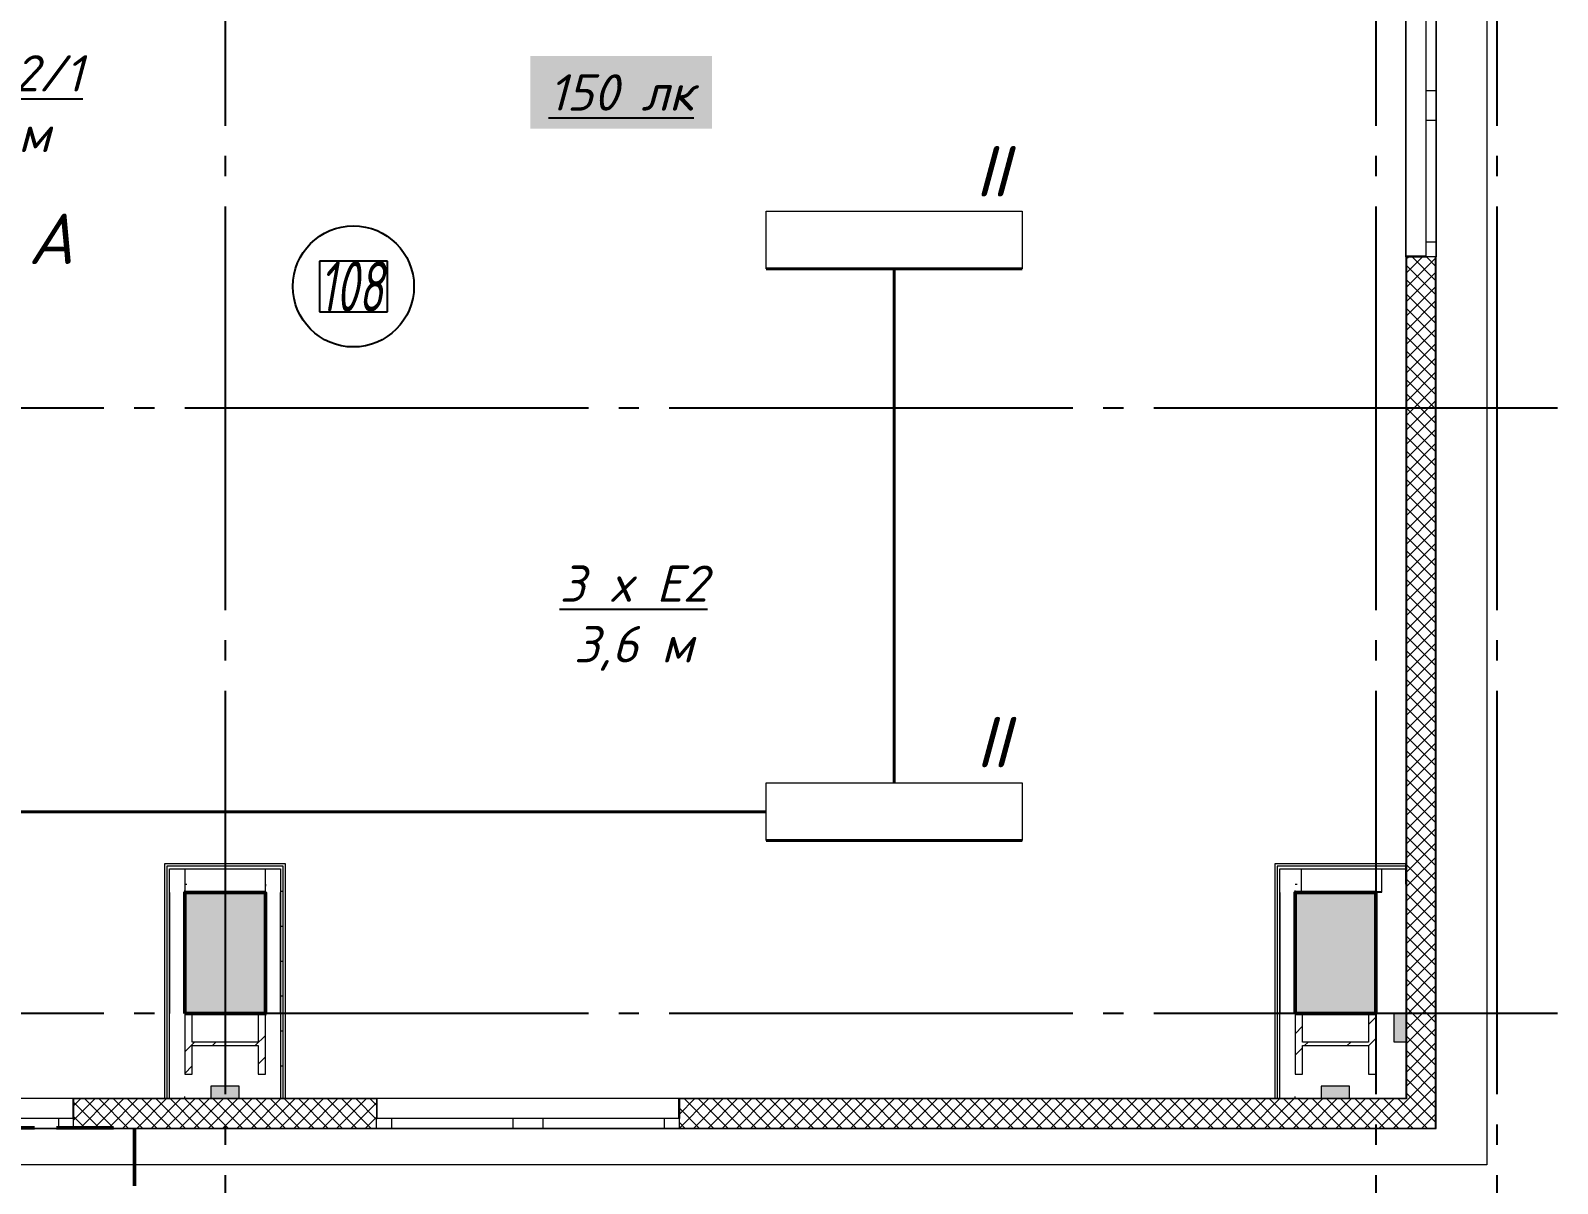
# Model space of a CAD drawing. Header units: millimetres. Extents: x 0 to 1293, y 0 to 420.
# Drawn here: x 448.6 to 524.2, y 91.2 to 148.3 of the extents above; entities that cross this region are included whole.
import ezdxf

# ---------------------------------------------------------------- set-up
doc = ezdxf.new("R2010")
doc.units = ezdxf.units.MM
for name, pattern in [('JIS_02_2.0', [3, 2, -1]), ('ГОСТ 2.303 5', [24, 20, -1.5, 1, -1.5]), ('СПКБ-0000-000-АР#001$0$Achse', [2300, 0, -800, 1500, 0]), ('СПКБ-0000-000-АР#001$0$Невидимая', [391.222223, 282.222223, -109])]:
    doc.linetypes.add(name, pattern=pattern)
for name, color, linetype in [('@000', 7, 'Continuous'), ('Viewport2ForCustomObjects_0', 7, 'Continuous'), ('Номер помещения', 7, 'Continuous'), ('СПКБ-0000-000-АР#001$0$Колонны новые', 7, 'Continuous'), ('СПКБ-0000-000-АР#001$0$Колонны существующие', 7, 'Continuous'), ('СПКБ-0000-000-АР#001$0$Оболочка - Крыша', 7, 'Continuous'), ('СПКБ-0000-000-АР#001$0$Окна ArchiCAD', 7, 'Continuous'), ('СПКБ-0000-000-АР#001$0$Перекрытие новые', 7, 'Continuous'), ('СПКБ-0000-000-АР#001$0$Стены', 7, 'Continuous'), ('СПКБ-0000-000-АР#001$0$Фахверк', 7, 'Continuous'), ('Строительные оси', 7, 'Continuous'), ('ЭО_АВАРИЙНОЕ ОСВЕЩЕНИЕ', 7, 'Continuous'), ('ЭО_РАБОЧЕЕ ОСВЕЩЕНИЕ', 7, 'Continuous')]:
    doc.layers.add(name, color=color, linetype=linetype)
for name, color, linetype, lineweight, true_color in [('СПКБ-0000-000-АР#001$0$Колонны новые_Ном._пера__108', 7, 'Continuous', 13, 0xfd8379), ('СПКБ-0000-000-АР#001$0$Колонны существующие_Ном._пера__102', 7, 'Continuous', 13, 0xcccccc), ('СПКБ-0000-000-АР#001$0$Оболочка - Крыша_Ном._пера__4', 7, 'Continuous', 50, 0x029e21), ('СПКБ-0000-000-АР#001$0$Окна ArchiCAD_Ном._пера__68', 7, 'Continuous', 20, 0xfd4435), ('СПКБ-0000-000-АР#001$0$Стены_Ном._пера__68', 7, 'Continuous', 20, 0xfd4435), ('СПКБ-0000-000-АР#001$0$Фахверк_Ном._пера__102', 7, 'Continuous', 13, 0xcccccc)]:
    doc.layers.add(name, color=color, linetype=linetype, lineweight=lineweight, true_color=true_color)
for name, color, linetype, lineweight in [('СПКБ-0000-000-АР#001$0$Колонны новые_Ном._пера__20', 1, 'Continuous', 20), ('СПКБ-0000-000-АР#001$0$Колонны существующие_Ном._пера__141', 7, 'Continuous', 50), ('СПКБ-0000-000-АР#001$0$Линии_Ном._пера__20', 1, 'Continuous', 20), ('СПКБ-0000-000-АР#001$0$Окна ArchiCAD_Ном._пера__6', 5, 'Continuous', 9), ('СПКБ-0000-000-АР#001$0$Перекрытие новые_Ном._пера__2', 8, 'Continuous', 15), ('СПКБ-0000-000-АР#001$0$Стены_Ном._пера__1', 7, 'Continuous', 13), ('СПКБ-0000-000-АР#001$0$Стены_Ном._пера__20', 1, 'Continuous', 20), ('СПКБ-0000-000-АР#001$0$Фахверк_Ном._пера__1', 7, 'Continuous', 13)]:
    doc.layers.add(name, color=color, linetype=linetype, lineweight=lineweight)
doc.styles.add('1.8', font='isocpeui.ttf', dxfattribs={"height": 1.8})
doc.styles.add('2.5', font='isocpeui.ttf')
doc.styles.add('CustomTextStyle37', font='isocpeui.ttf', dxfattribs={"width": 0.651774, "height": 2.5})
pattern_1 = [(45, (0, 0), (-35.35534, 35.35534), []), (135, (0, 0), (35.35534, 35.35534), [])]
pattern_2 = [(0, (0, 0), (0, 173.205), [0, -100]), (0, (50, 86.6), (0, 173.205), [0, -100])]
pattern_3 = [(45, (0, 0), (-159.099, 159.099), []), (45, (-53.03, 53.03), (-159.099, 159.099), [])]

# ---------------------------------------------------------------- blocks, each defined once
blk = doc.blocks.new('СПКБ-0000-000-АР#001$0$Перекрытие_14', base_point=(-24406.7, 25286.1))
at = {"layer": 'СПКБ-0000-000-АР#001$0$Перекрытие новые_Ном._пера__2', "color": 8, "linetype": 'Continuous', "lineweight": 15, "flags": 128}
blk.add_lwpolyline([(-24406.7, 25286.1), (17886.7, 25286.1), (17886.7, 19190.9), (18207.5, 19191.7), (18218.1, 15055.7), (18468.1, 15055.7), (18468.1, 13655.7), (18218.1, 13655.7), (18247.5, 3579.8), (17892.7, 3578.9), (17892.7, -2534.3), (-24406.7, -2530.3)], close=True, dxfattribs=at)
blk = doc.blocks.new('СПКБ-0000-000-АР#001$0$Двустворчатое Окно 19')
at = {"layer": 'СПКБ-0000-000-АР#001$0$Окна ArchiCAD_Ном._пера__6', "color": 5, "linetype": 'Continuous', "lineweight": 9}
for p, q in [((-747, 100), (747, 100)), ((-750, 0), (-675, 0)), ((-675, 0), (-675, -50)), ((-675, 0), (-75, 0)), ((-75, -50), (-75, 0)), ((-75, 0), (0, 0)), ((0, 0), (75, 0)), ((75, 0), (75, -50)), ((75, 0), (675, 0)), ((675, -50), (675, 0)), ((675, 0), (750, 0)), ((-750, -50), (750, -50)), ((-675, -50), (-750, -50)), ((-75, -50), (-675, -50)), ((0, -50), (-75, -50)), ((75, -50), (0, -50)), ((675, -50), (75, -50)), ((750, -50), (675, -50))]:
    blk.add_line(p, q, dxfattribs=at)
at = {"layer": 'СПКБ-0000-000-АР#001$0$Окна ArchiCAD_Ном._пера__68', "color": 20, "linetype": 'Continuous', "lineweight": 20, "true_color": 0xfd4435}
for p, q in [((-750, -47), (-750, 0)), ((750, -47), (750, 0)), ((-750, -50), (-750, -47)), ((750, -50), (750, -47))]:
    blk.add_line(p, q, dxfattribs=at)
blk = doc.blocks.new('СПКБ-0000-000-АР#001$0$Стена_6', base_point=(17892.7, -2534.3))
at = {"layer": 'СПКБ-0000-000-АР#001$0$Стены_Ном._пера__68', "linetype": 'Continuous', "lineweight": 20, "true_color": 0xfd4435}
for points in [[(17892.7, 1635.7), (17895.7, 1635.7), (17992.7, 1635.7), (17992.7, 1638.7), (17892.7, 1638.7)], [(17892.7, -2114.3), (17895.7, -2114.3), (17895.7, 1635.7), (17892.7, 1635.7)], [(18039.7, -2114.3), (18042.7, -2114.3), (18042.7, 1635.7), (18039.7, 1635.7)], [(17895.7, -2114.3), (17892.9, -2114.3), (17892.9, -2254.3), (17895.7, -2254.3)], [(18042.7, -2254.3), (18042.7, -2114.3), (18039.7, -2114.3), (18039.7, -2254.3)], [(17892.7, -2254.3), (17892.7, -2534.3), (17895.7, -2537.3), (17895.7, -2254.3)], [(18042.7, -2684.3), (18042.7, -2254.3), (18039.7, -2254.3), (18039.7, -2681.3)]]:
    blk.add_hatch(color=20, dxfattribs=at).paths.add_polyline_path(points)
h = blk.add_hatch(dxfattribs=at)
h.set_pattern_fill('СЕТКА_5X5_ДИАГОНАЛЬНАЯ', color=20, style=0, pattern_type=2)
h.set_pattern_definition(pattern_1)
h.paths.add_polyline_path([(17992.7, 1635.7), (17895.7, 1635.7), (17895.7, -2114.3), (18039.7, -2114.3), (18039.7, 1635.7)])
h = blk.add_hatch(dxfattribs=at)
h.set_pattern_fill('СЕТКА_5X5_ДИАГОНАЛЬНАЯ', color=20, style=0, pattern_type=2)
h.set_pattern_definition(pattern_1)
h.paths.add_polyline_path([(18039.7, -2254.3), (18039.7, -2114.3), (17895.7, -2114.3), (17895.7, -2254.3)])
h = blk.add_hatch(dxfattribs=at)
h.set_pattern_fill('СЕТКА_5X5_ДИАГОНАЛЬНАЯ', color=20, style=0, pattern_type=2)
h.set_pattern_definition(pattern_1)
h.paths.add_polyline_path([(17895.7, -2254.3), (17895.7, -2537.3), (18039.7, -2681.3), (18039.7, -2254.3)])
at = {"layer": 'СПКБ-0000-000-АР#001$0$Стены_Ном._пера__68', "color": 20, "linetype": 'Continuous', "lineweight": 20, "true_color": 0xfd4435}
for p, q in [((17992.7, 1638.7), (17892.7, 1638.7)), ((17892.7, 1635.7), (17892.7, 1638.7)), ((17895.7, 1635.7), (17895.7, -2114.3)), ((17895.7, 1635.7), (17992.7, 1635.7)), ((17992.7, 1635.7), (17992.7, 1638.7)), ((18039.7, 1635.7), (17992.7, 1635.7)), ((18039.7, -2114.3), (18039.7, 1635.7)), ((18042.7, 1635.7), (18039.7, 1635.7)), ((17895.7, -2114.3), (17895.7, -2254.3)), ((18039.7, -2254.3), (18039.7, -2114.3)), ((17895.7, -2254.3), (17895.7, -2537.3)), ((18039.7, -2681.3), (18039.7, -2254.3))]:
    blk.add_line(p, q, dxfattribs=at)
at = {"layer": 'СПКБ-0000-000-АР#001$0$Стены_Ном._пера__68', "color": 20, "linetype": 'Continuous', "lineweight": 20, "true_color": 0xfd4435, "flags": 128}
for points in [[(17892.7, 1635.7), (17892.7, -2114.3)], [(18042.7, -2684.3), (18042.7, 1635.7)], [(17892.7, -2254.3), (17892.7, -2534.3)]]:
    blk.add_lwpolyline(points, dxfattribs=at)
at = {"layer": 'СПКБ-0000-000-АР#001$0$Окна ArchiCAD', "color": 5, "linetype": 'Continuous', "lineweight": 9, "zscale": 1000, "rotation": 90}
blk.add_blockref('СПКБ-0000-000-АР#001$0$Двустворчатое Окно 19', (17992.7, 2385.7), dxfattribs=at)
blk = doc.blocks.new('СПКБ-0000-000-АР#001$0$Стена_74', base_point=(11843.1, -1472))
at = {"layer": 'СПКБ-0000-000-АР#001$0$Стены_Ном._пера__20', "linetype": 'Continuous', "lineweight": 20}
h = blk.add_hatch(dxfattribs=at)
h.set_pattern_fill('ШТУКАТУРКА', color=1, style=0, pattern_type=2)
h.set_pattern_definition(pattern_2)
h.paths.add_polyline_path([(12343.1, -1372), (11743.1, -1372), (11755.1, -1384), (12331.1, -1384)])
h = blk.add_hatch(dxfattribs=at)
h.set_pattern_fill('ШТУКАТУРКА', color=1, style=0, pattern_type=2)
h.set_pattern_definition(pattern_2)
h.paths.add_polyline_path([(11768.1, -1397), (12318.1, -1397), (12331.1, -1384), (11755.1, -1384)])
at = {"layer": 'СПКБ-0000-000-АР#001$0$Стены_Ном._пера__1', "color": 7, "linetype": 'СПКБ-0000-000-АР#001$0$Achse', "lineweight": 13, "flags": 128}
blk.add_lwpolyline([(11843.1, -1472), (12243.1, -1472)], dxfattribs=at)
at = {"layer": 'СПКБ-0000-000-АР#001$0$Стены_Ном._пера__20', "color": 1, "linetype": 'Continuous', "lineweight": 20, "flags": 128}
blk.add_lwpolyline([(12343.1, -1372), (11743.1, -1372)], dxfattribs=at)
at = {"layer": 'СПКБ-0000-000-АР#001$0$Стены_Ном._пера__68', "color": 20, "linetype": 'Continuous', "lineweight": 20, "true_color": 0xfd4435}
for p, q in [((12331.1, -1384), (11755.1, -1384)), ((11768.1, -1397), (12318.1, -1397))]:
    blk.add_line(p, q, dxfattribs=at)
blk = doc.blocks.new('СПКБ-0000-000-АР#001$0$Стена_75', base_point=(12243.1, -1472))
at = {"layer": 'СПКБ-0000-000-АР#001$0$Стены_Ном._пера__20', "linetype": 'Continuous', "lineweight": 20}
h = blk.add_hatch(dxfattribs=at)
h.set_pattern_fill('ШТУКАТУРКА', color=1, style=0, pattern_type=2)
h.set_pattern_definition(pattern_2)
h.paths.add_polyline_path([(12318.1, -1397), (12318.1, -1514.3), (12331.1, -1514.3), (12331.1, -1384)])
h = blk.add_hatch(dxfattribs=at)
h.set_pattern_fill('ШТУКАТУРКА', color=1, style=0, pattern_type=2)
h.set_pattern_definition(pattern_2)
h.paths.add_polyline_path([(12343.1, -1514.3), (12343.1, -1372), (12331.1, -1384), (12331.1, -1514.3)])
h = blk.add_hatch(dxfattribs=at)
h.set_pattern_fill('ШТУКАТУРКА', color=1, style=0, pattern_type=2)
h.set_pattern_definition(pattern_2)
h.paths.add_polyline_path([(12331.1, -2114.3), (12331.1, -1514.3), (12318.1, -1514.3), (12318.1, -2114.3)])
h = blk.add_hatch(dxfattribs=at)
h.set_pattern_fill('ШТУКАТУРКА', color=1, style=0, pattern_type=2)
h.set_pattern_definition(pattern_2)
h.paths.add_polyline_path([(12343.1, -2114.3), (12343.1, -1514.3), (12331.1, -1514.3), (12331.1, -2114.3)])
h = blk.add_hatch(dxfattribs=at)
h.set_pattern_fill('ШТУКАТУРКА', color=1, style=0, pattern_type=2)
h.set_pattern_definition(pattern_2)
h.paths.add_polyline_path([(12318.1, -2114.3), (12318.1, -2534.7), (12331.1, -2534.7), (12331.1, -2114.3)])
h = blk.add_hatch(dxfattribs=at)
h.set_pattern_fill('ШТУКАТУРКА', color=1, style=0, pattern_type=2)
h.set_pattern_definition(pattern_2)
h.paths.add_polyline_path([(12343.1, -2534.7), (12343.1, -2114.3), (12331.1, -2114.3), (12331.1, -2534.7)])
at = {"layer": 'СПКБ-0000-000-АР#001$0$Стены_Ном._пера__1', "color": 7, "linetype": 'СПКБ-0000-000-АР#001$0$Achse', "lineweight": 13, "flags": 128}
for points in [[(12243.1, -1472), (12243.1, -1514.3)], [(12243.1, -2114.3), (12243.1, -2534.7)]]:
    blk.add_lwpolyline(points, dxfattribs=at)
at = {"layer": 'СПКБ-0000-000-АР#001$0$Стены_Ном._пера__1', "color": 7, "linetype": 'Continuous', "lineweight": 13, "flags": 128}
blk.add_lwpolyline([(12243.1, -2534.7), (12318.1, -2534.7)], dxfattribs=at)
at = {"layer": 'СПКБ-0000-000-АР#001$0$Стены_Ном._пера__20', "color": 1, "linetype": 'Continuous', "lineweight": 20, "flags": 128}
for points in [[(12343.1, -2534.7), (12343.1, -1372)], [(12318.1, -2534.7), (12331.1, -2534.7)], [(12331.1, -2534.7), (12343.1, -2534.7)]]:
    blk.add_lwpolyline(points, dxfattribs=at)
at = {"layer": 'СПКБ-0000-000-АР#001$0$Стены_Ном._пера__68', "color": 20, "linetype": 'Continuous', "lineweight": 20, "true_color": 0xfd4435}
for p, q in [((12318.1, -1397), (12318.1, -1514.3)), ((12331.1, -1514.3), (12331.1, -1384)), ((12318.1, -2114.3), (12318.1, -1514.3)), ((12318.1, -1514.3), (12318.1, -2114.3)), ((12331.1, -2114.3), (12331.1, -1514.3)), ((12318.1, -2114.3), (12318.1, -2534.7)), ((12331.1, -2534.7), (12331.1, -2114.3))]:
    blk.add_line(p, q, dxfattribs=at)
blk = doc.blocks.new('СПКБ-0000-000-АР#001$0$Стена_76', base_point=(11843.1, -1472))
at = {"layer": 'СПКБ-0000-000-АР#001$0$Стены_Ном._пера__20', "linetype": 'Continuous', "lineweight": 20}
h = blk.add_hatch(dxfattribs=at)
h.set_pattern_fill('ШТУКАТУРКА', color=1, style=0, pattern_type=2)
h.set_pattern_definition(pattern_2)
h.paths.add_polyline_path([(11743.1, -1372), (11743.1, -1514.3), (11755.1, -1514.3), (11755.1, -1384)])
h = blk.add_hatch(dxfattribs=at)
h.set_pattern_fill('ШТУКАТУРКА', color=1, style=0, pattern_type=2)
h.set_pattern_definition(pattern_2)
h.paths.add_polyline_path([(11768.1, -1514.3), (11768.1, -1397), (11755.1, -1384), (11755.1, -1514.3)])
h = blk.add_hatch(dxfattribs=at)
h.set_pattern_fill('ШТУКАТУРКА', color=1, style=0, pattern_type=2)
h.set_pattern_definition(pattern_2)
h.paths.add_polyline_path([(11743.1, -1514.3), (11743.1, -2114.3), (11755.1, -2114.3), (11755.1, -1514.3)])
h = blk.add_hatch(dxfattribs=at)
h.set_pattern_fill('ШТУКАТУРКА', color=1, style=0, pattern_type=2)
h.set_pattern_definition(pattern_2)
h.paths.add_polyline_path([(11755.1, -1514.3), (11755.1, -2114.3), (11768.1, -2114.3), (11768.1, -1514.3)])
h = blk.add_hatch(dxfattribs=at)
h.set_pattern_fill('ШТУКАТУРКА', color=1, style=0, pattern_type=2)
h.set_pattern_definition(pattern_2)
h.paths.add_polyline_path([(11743.1, -2114.3), (11743.1, -2534.7), (11755.1, -2534.7), (11755.1, -2114.3)])
h = blk.add_hatch(dxfattribs=at)
h.set_pattern_fill('ШТУКАТУРКА', color=1, style=0, pattern_type=2)
h.set_pattern_definition(pattern_2)
h.paths.add_polyline_path([(11768.1, -2534.7), (11768.1, -2114.3), (11755.1, -2114.3), (11755.1, -2534.7)])
at = {"layer": 'СПКБ-0000-000-АР#001$0$Стены_Ном._пера__1', "color": 7, "linetype": 'СПКБ-0000-000-АР#001$0$Achse', "lineweight": 13, "flags": 128}
for points in [[(11843.1, -1514.3), (11843.1, -1472)], [(11843.1, -2534.7), (11843.1, -2114.3)]]:
    blk.add_lwpolyline(points, dxfattribs=at)
at = {"layer": 'СПКБ-0000-000-АР#001$0$Стены_Ном._пера__1', "color": 7, "linetype": 'Continuous', "lineweight": 13, "flags": 128}
blk.add_lwpolyline([(11843.1, -2534.7), (11768.1, -2534.7)], dxfattribs=at)
at = {"layer": 'СПКБ-0000-000-АР#001$0$Стены_Ном._пера__20', "color": 1, "linetype": 'Continuous', "lineweight": 20, "flags": 128}
for points in [[(11743.1, -1372), (11743.1, -2534.7)], [(11755.1, -2534.7), (11743.1, -2534.7)], [(11768.1, -2534.7), (11755.1, -2534.7)]]:
    blk.add_lwpolyline(points, dxfattribs=at)
at = {"layer": 'СПКБ-0000-000-АР#001$0$Стены_Ном._пера__68', "color": 20, "linetype": 'Continuous', "lineweight": 20, "true_color": 0xfd4435}
for p, q in [((11755.1, -1384), (11755.1, -1514.3)), ((11768.1, -1514.3), (11768.1, -1397)), ((11755.1, -1514.3), (11755.1, -2114.3)), ((11768.1, -1514.3), (11768.1, -2114.3)), ((11768.1, -2114.3), (11768.1, -1514.3)), ((11755.1, -2114.3), (11755.1, -2534.7)), ((11768.1, -2534.7), (11768.1, -2114.3))]:
    blk.add_line(p, q, dxfattribs=at)
blk = doc.blocks.new('СПКБ-0000-000-АР#001$0$Стена_77', base_point=(17343.1, -1472))
at = {"layer": 'СПКБ-0000-000-АР#001$0$Стены_Ном._пера__20', "linetype": 'Continuous', "lineweight": 20}
h = blk.add_hatch(dxfattribs=at)
h.set_pattern_fill('ШТУКАТУРКА', color=1, style=0, pattern_type=2)
h.set_pattern_definition(pattern_2)
h.paths.add_polyline_path([(17892.7, -1372), (17243.1, -1372), (17255.1, -1384), (17892.7, -1384)])
h = blk.add_hatch(dxfattribs=at)
h.set_pattern_fill('ШТУКАТУРКА', color=1, style=0, pattern_type=2)
h.set_pattern_definition(pattern_2)
h.paths.add_polyline_path([(17268.1, -1397), (17892.7, -1397), (17892.7, -1384), (17255.1, -1384)])
at = {"layer": 'СПКБ-0000-000-АР#001$0$Стены_Ном._пера__1', "color": 7, "linetype": 'Continuous', "lineweight": 13, "flags": 128}
blk.add_lwpolyline([(17892.7, -1472), (17892.7, -1397)], dxfattribs=at)
at = {"layer": 'СПКБ-0000-000-АР#001$0$Стены_Ном._пера__1', "color": 7, "linetype": 'СПКБ-0000-000-АР#001$0$Achse', "lineweight": 13, "flags": 128}
blk.add_lwpolyline([(17343.1, -1472), (17892.7, -1472)], dxfattribs=at)
at = {"layer": 'СПКБ-0000-000-АР#001$0$Стены_Ном._пера__20', "color": 1, "linetype": 'Continuous', "lineweight": 20, "flags": 128}
for points in [[(17892.7, -1372), (17243.1, -1372)], [(17892.7, -1384), (17892.7, -1372)], [(17892.7, -1397), (17892.7, -1384)]]:
    blk.add_lwpolyline(points, dxfattribs=at)
at = {"layer": 'СПКБ-0000-000-АР#001$0$Стены_Ном._пера__68', "color": 20, "linetype": 'Continuous', "lineweight": 20, "true_color": 0xfd4435}
for p, q in [((17892.7, -1384), (17255.1, -1384)), ((17268.1, -1397), (17892.7, -1397))]:
    blk.add_line(p, q, dxfattribs=at)
blk = doc.blocks.new('СПКБ-0000-000-АР#001$0$Стена_78', base_point=(17343.1, -1472))
at = {"layer": 'СПКБ-0000-000-АР#001$0$Стены_Ном._пера__20', "linetype": 'Continuous', "lineweight": 20}
h = blk.add_hatch(dxfattribs=at)
h.set_pattern_fill('ШТУКАТУРКА', color=1, style=0, pattern_type=2)
h.set_pattern_definition(pattern_2)
h.paths.add_polyline_path([(17243.1, -1372), (17243.1, -1514.3), (17255.1, -1514.3), (17255.1, -1384)])
h = blk.add_hatch(dxfattribs=at)
h.set_pattern_fill('ШТУКАТУРКА', color=1, style=0, pattern_type=2)
h.set_pattern_definition(pattern_2)
h.paths.add_polyline_path([(17268.1, -1514.3), (17268.1, -1397), (17255.1, -1384), (17255.1, -1514.3)])
h = blk.add_hatch(dxfattribs=at)
h.set_pattern_fill('ШТУКАТУРКА', color=1, style=0, pattern_type=2)
h.set_pattern_definition(pattern_2)
h.paths.add_polyline_path([(17243.1, -1514.3), (17243.1, -2114.3), (17255.1, -2114.3), (17255.1, -1514.3)])
h = blk.add_hatch(dxfattribs=at)
h.set_pattern_fill('ШТУКАТУРКА', color=1, style=0, pattern_type=2)
h.set_pattern_definition(pattern_2)
h.paths.add_polyline_path([(17255.1, -1514.3), (17255.1, -2114.3), (17268.1, -2114.3), (17268.1, -1514.3)])
h = blk.add_hatch(dxfattribs=at)
h.set_pattern_fill('ШТУКАТУРКА', color=1, style=0, pattern_type=2)
h.set_pattern_definition(pattern_2)
h.paths.add_polyline_path([(17243.1, -2114.3), (17243.1, -2534.7), (17255.1, -2534.7), (17255.1, -2114.3)])
h = blk.add_hatch(dxfattribs=at)
h.set_pattern_fill('ШТУКАТУРКА', color=1, style=0, pattern_type=2)
h.set_pattern_definition(pattern_2)
h.paths.add_polyline_path([(17268.1, -2534.7), (17268.1, -2114.3), (17255.1, -2114.3), (17255.1, -2534.7)])
at = {"layer": 'СПКБ-0000-000-АР#001$0$Стены_Ном._пера__1', "color": 7, "linetype": 'СПКБ-0000-000-АР#001$0$Achse', "lineweight": 13, "flags": 128}
for points in [[(17343.1, -1514.3), (17343.1, -1472)], [(17343.1, -2534.7), (17343.1, -2114.3)]]:
    blk.add_lwpolyline(points, dxfattribs=at)
at = {"layer": 'СПКБ-0000-000-АР#001$0$Стены_Ном._пера__1', "color": 7, "linetype": 'Continuous', "lineweight": 13, "flags": 128}
blk.add_lwpolyline([(17343.1, -2534.7), (17268.1, -2534.7)], dxfattribs=at)
at = {"layer": 'СПКБ-0000-000-АР#001$0$Стены_Ном._пера__20', "color": 1, "linetype": 'Continuous', "lineweight": 20, "flags": 128}
for points in [[(17243.1, -1372), (17243.1, -2534.7)], [(17255.1, -2534.7), (17243.1, -2534.7)], [(17268.1, -2534.7), (17255.1, -2534.7)]]:
    blk.add_lwpolyline(points, dxfattribs=at)
at = {"layer": 'СПКБ-0000-000-АР#001$0$Стены_Ном._пера__68', "color": 20, "linetype": 'Continuous', "lineweight": 20, "true_color": 0xfd4435}
for p, q in [((17255.1, -1384), (17255.1, -1514.3)), ((17268.1, -1514.3), (17268.1, -1397)), ((17255.1, -1514.3), (17255.1, -2114.3)), ((17268.1, -1514.3), (17268.1, -2114.3)), ((17268.1, -2114.3), (17268.1, -1514.3)), ((17255.1, -2114.3), (17255.1, -2534.7)), ((17268.1, -2534.7), (17268.1, -2114.3))]:
    blk.add_line(p, q, dxfattribs=at)
blk = doc.blocks.new('СПКБ-0000-000-АР#001$0$Колонна_8', base_point=(12043.1, -1814.3))
at = {"layer": 'СПКБ-0000-000-АР#001$0$Колонны существующие_Ном._пера__102', "linetype": 'Continuous', "lineweight": 13, "true_color": 0xcccccc}
blk.add_hatch(color=254, dxfattribs=at).paths.add_polyline_path([(11843.1, -2114.3), (12243.1, -2114.3), (12243.1, -1514.3), (11843.1, -1514.3)])
at = {"layer": 'СПКБ-0000-000-АР#001$0$Колонны существующие_Ном._пера__141', "color": 7, "linetype": 'Continuous', "lineweight": 50, "flags": 128}
blk.add_lwpolyline([(11843.1, -2114.3), (12243.1, -2114.3), (12243.1, -1514.3), (11843.1, -1514.3)], close=True, dxfattribs=at)
blk = doc.blocks.new('СПКБ-0000-000-АР#001$0$Колонна_9', base_point=(17543.1, -1814.3))
at = {"layer": 'СПКБ-0000-000-АР#001$0$Колонны существующие_Ном._пера__102', "linetype": 'Continuous', "lineweight": 13, "true_color": 0xcccccc}
blk.add_hatch(color=254, dxfattribs=at).paths.add_polyline_path([(17343.1, -2114.3), (17743.1, -2114.3), (17743.1, -1514.3), (17343.1, -1514.3)])
at = {"layer": 'СПКБ-0000-000-АР#001$0$Колонны существующие_Ном._пера__141', "color": 7, "linetype": 'Continuous', "lineweight": 50, "flags": 128}
blk.add_lwpolyline([(17343.1, -2114.3), (17743.1, -2114.3), (17743.1, -1514.3), (17343.1, -1514.3)], close=True, dxfattribs=at)
blk = doc.blocks.new('СПКБ-0000-000-АР#001$0$Колонна_51', base_point=(12043.1, -2264.3))
at = {"layer": 'СПКБ-0000-000-АР#001$0$Колонны новые_Ном._пера__108', "linetype": 'Continuous', "lineweight": 13, "true_color": 0xfd8379}
h = blk.add_hatch(dxfattribs=at)
h.set_pattern_fill('СТАЛЬ', color=11, style=0, pattern_type=2)
h.set_pattern_definition(pattern_3)
h.paths.add_polyline_path([(12243.1, -2414.3), (12243.1, -2114.3), (12206.5, -2114.3), (12206.5, -2255.5), (11879.8, -2255.5), (11879.8, -2114.3), (11843.1, -2114.3), (11843.1, -2414.3), (11879.8, -2414.3), (11879.8, -2273), (12206.5, -2273), (12206.5, -2414.3)])
at = {"layer": 'СПКБ-0000-000-АР#001$0$Колонны новые_Ном._пера__20', "color": 1, "linetype": 'Continuous', "lineweight": 20}
for p, q in [((11879.8, -2114.3), (11843.1, -2114.3)), ((11843.1, -2114.3), (11843.1, -2414.3)), ((11879.8, -2255.5), (11879.8, -2114.3)), ((12243.1, -2114.3), (12206.5, -2114.3)), ((12206.5, -2114.3), (12206.5, -2255.5)), ((12243.1, -2414.3), (12243.1, -2114.3)), ((12206.5, -2255.5), (11879.8, -2255.5)), ((11879.8, -2414.3), (11879.8, -2273)), ((11879.8, -2273), (12206.5, -2273)), ((12206.5, -2273), (12206.5, -2414.3)), ((11843.1, -2414.3), (11879.8, -2414.3)), ((12206.5, -2414.3), (12243.1, -2414.3))]:
    blk.add_line(p, q, dxfattribs=at)
blk = doc.blocks.new('СПКБ-0000-000-АР#001$0$Колонна_52', base_point=(11843.1, -1456.8))
at = {"layer": 'СПКБ-0000-000-АР#001$0$Колонны новые_Ном._пера__108', "linetype": 'Continuous', "lineweight": 13, "true_color": 0xfd8379}
h = blk.add_hatch(dxfattribs=at)
h.set_pattern_fill('СТАЛЬ', color=11, style=0, pattern_type=2)
h.set_pattern_definition(pattern_3)
h.paths.add_polyline_path([(12243.1, -1397.9), (12241.1, -1397.9), (12241.1, -1510.9), (11845.1, -1510.9), (11845.1, -1397.9), (11843.1, -1397.9), (11843.1, -1510.9), (11843.1, -1512.9), (11845.1, -1512.9), (12241.1, -1512.9), (12243.1, -1512.9), (12243.1, -1510.9)])
at = {"layer": 'СПКБ-0000-000-АР#001$0$Колонны новые_Ном._пера__20', "color": 1, "linetype": 'Continuous', "lineweight": 20}
for p, q in [((11845.1, -1397.9), (11843.1, -1397.9)), ((11843.1, -1397.9), (11843.1, -1510.9)), ((11845.1, -1510.9), (11845.1, -1397.9)), ((12243.1, -1397.9), (12241.1, -1397.9)), ((12241.1, -1397.9), (12241.1, -1510.9)), ((12243.1, -1510.9), (12243.1, -1397.9)), ((11843.1, -1510.9), (11843.1, -1512.9)), ((12241.1, -1510.9), (11845.1, -1510.9)), ((12243.1, -1512.9), (12243.1, -1510.9)), ((11843.1, -1512.9), (11845.1, -1512.9)), ((11845.1, -1512.9), (12241.1, -1512.9)), ((12241.1, -1512.9), (12243.1, -1512.9))]:
    blk.add_line(p, q, dxfattribs=at)
blk = doc.blocks.new('СПКБ-0000-000-АР#001$0$Колонна_53', base_point=(17543.1, -2264.3))
at = {"layer": 'СПКБ-0000-000-АР#001$0$Колонны новые_Ном._пера__108', "linetype": 'Continuous', "lineweight": 13, "true_color": 0xfd8379}
h = blk.add_hatch(dxfattribs=at)
h.set_pattern_fill('СТАЛЬ', color=11, style=0, pattern_type=2)
h.set_pattern_definition(pattern_3)
h.paths.add_polyline_path([(17743.1, -2414.3), (17743.1, -2114.3), (17706.5, -2114.3), (17706.5, -2255.5), (17379.8, -2255.5), (17379.8, -2114.3), (17343.1, -2114.3), (17343.1, -2414.3), (17379.8, -2414.3), (17379.8, -2273), (17706.5, -2273), (17706.5, -2414.3)])
at = {"layer": 'СПКБ-0000-000-АР#001$0$Колонны новые_Ном._пера__20', "color": 1, "linetype": 'Continuous', "lineweight": 20}
for p, q in [((17379.8, -2114.3), (17343.1, -2114.3)), ((17343.1, -2114.3), (17343.1, -2414.3)), ((17379.8, -2255.5), (17379.8, -2114.3)), ((17743.1, -2114.3), (17706.5, -2114.3)), ((17706.5, -2114.3), (17706.5, -2255.5)), ((17743.1, -2414.3), (17743.1, -2114.3)), ((17706.5, -2255.5), (17379.8, -2255.5)), ((17379.8, -2414.3), (17379.8, -2273)), ((17379.8, -2273), (17706.5, -2273)), ((17706.5, -2273), (17706.5, -2414.3)), ((17343.1, -2414.3), (17379.8, -2414.3)), ((17706.5, -2414.3), (17743.1, -2414.3))]:
    blk.add_line(p, q, dxfattribs=at)
blk = doc.blocks.new('СПКБ-0000-000-АР#001$0$Колонна_54', base_point=(17373.1, -1456.8))
at = {"layer": 'СПКБ-0000-000-АР#001$0$Колонны новые_Ном._пера__108', "linetype": 'Continuous', "lineweight": 13, "true_color": 0xfd8379}
h = blk.add_hatch(dxfattribs=at)
h.set_pattern_fill('СТАЛЬ', color=11, style=0, pattern_type=2)
h.set_pattern_definition(pattern_3)
h.paths.add_polyline_path([(17773.1, -1397.9), (17771.1, -1397.9), (17771.1, -1510.9), (17375.1, -1510.9), (17375.1, -1397.9), (17373.1, -1397.9), (17373.1, -1510.9), (17373.1, -1512.9), (17375.1, -1512.9), (17771.1, -1512.9), (17773.1, -1512.9), (17773.1, -1510.9)])
at = {"layer": 'СПКБ-0000-000-АР#001$0$Колонны новые_Ном._пера__20', "color": 1, "linetype": 'Continuous', "lineweight": 20}
for p, q in [((17375.1, -1397.9), (17373.1, -1397.9)), ((17373.1, -1397.9), (17373.1, -1510.9)), ((17375.1, -1510.9), (17375.1, -1397.9)), ((17773.1, -1397.9), (17771.1, -1397.9)), ((17771.1, -1397.9), (17771.1, -1510.9)), ((17773.1, -1510.9), (17773.1, -1397.9)), ((17373.1, -1510.9), (17373.1, -1512.9)), ((17771.1, -1510.9), (17375.1, -1510.9)), ((17773.1, -1512.9), (17773.1, -1510.9)), ((17373.1, -1512.9), (17375.1, -1512.9)), ((17375.1, -1512.9), (17771.1, -1512.9)), ((17771.1, -1512.9), (17773.1, -1512.9))]:
    blk.add_line(p, q, dxfattribs=at)
blk = doc.blocks.new('СПКБ-0000-000-АР#001$0$Крыша_1', base_point=(3569.7, -4723.7))
at = {"layer": 'СПКБ-0000-000-АР#001$0$Оболочка - Крыша_Ном._пера__4', "color": 104, "linetype": 'СПКБ-0000-000-АР#001$0$Невидимая', "lineweight": 50, "true_color": 0x029e21, "flags": 128}
blk.add_lwpolyline([(3569.7, -4723.7), (11594, -4723.7), (11594, -2680.3), (3569.7, -2684.3)], close=True, dxfattribs=at)
blk = doc.blocks.new('СПКБ-0000-000-АР#001$0$Стена_154', base_point=(-24406.7, -2534.3))
at = {"layer": 'СПКБ-0000-000-АР#001$0$Стены_Ном._пера__68', "linetype": 'Continuous', "lineweight": 20, "true_color": 0xfd4435}
for points in [[(11293.1, -2534.3), (11290.1, -2534.3), (11290.1, -2634.3), (11293.1, -2634.3), (11293.1, -2537.3)], [(12793.5, -2534.3), (11293.1, -2534.3), (11293.1, -2537.3), (12793.5, -2537.3)], [(12796.5, -2534.3), (12793.5, -2534.3), (12793.5, -2537.3), (12793.5, -2634.3), (12796.5, -2634.3)], [(14293.5, -2534.3), (14290.5, -2534.3), (14290.5, -2634.3), (14293.5, -2634.3), (14293.5, -2537.3)], [(17892.7, -2534.3), (14293.5, -2534.3), (14293.5, -2537.3), (17895.7, -2537.3)], [(11293.1, -2681.3), (11293.1, -2684.3), (12793.5, -2684.3), (12793.5, -2681.3)], [(14293.5, -2681.3), (14293.5, -2684.3), (18042.7, -2684.3), (18039.7, -2681.3)]]:
    blk.add_hatch(color=20, dxfattribs=at).paths.add_polyline_path(points)
h = blk.add_hatch(dxfattribs=at)
h.set_pattern_fill('СЕТКА_5X5_ДИАГОНАЛЬНАЯ', color=20, style=0, pattern_type=2)
h.set_pattern_definition(pattern_1)
h.paths.add_polyline_path([(11293.1, -2634.3), (11293.1, -2681.3), (12793.5, -2681.3), (12793.5, -2634.3), (12793.5, -2537.3), (11293.1, -2537.3)])
h = blk.add_hatch(dxfattribs=at)
h.set_pattern_fill('СЕТКА_5X5_ДИАГОНАЛЬНАЯ', color=20, style=0, pattern_type=2)
h.set_pattern_definition(pattern_1)
h.paths.add_polyline_path([(14293.5, -2537.3), (14293.5, -2634.3), (14293.5, -2681.3), (18039.7, -2681.3), (17895.7, -2537.3)])
at = {"layer": 'СПКБ-0000-000-АР#001$0$Стены_Ном._пера__68', "color": 20, "linetype": 'Continuous', "lineweight": 20, "true_color": 0xfd4435}
for p, q in [((11290.1, -2634.3), (11290.1, -2534.3)), ((11293.1, -2534.3), (11290.1, -2534.3)), ((12793.5, -2537.3), (11293.1, -2537.3)), ((11293.1, -2537.3), (11293.1, -2634.3)), ((12793.5, -2534.3), (12796.5, -2534.3)), ((12793.5, -2537.3), (12793.5, -2634.3)), ((12796.5, -2634.3), (12796.5, -2534.3)), ((14290.5, -2634.3), (14290.5, -2534.3)), ((14293.5, -2534.3), (14290.5, -2534.3)), ((17895.7, -2537.3), (14293.5, -2537.3)), ((14293.5, -2537.3), (14293.5, -2634.3)), ((11293.1, -2634.3), (11290.1, -2634.3)), ((11293.1, -2681.3), (11293.1, -2634.3)), ((12793.5, -2634.3), (12796.5, -2634.3)), ((12793.5, -2681.3), (12793.5, -2634.3)), ((14293.5, -2634.3), (14290.5, -2634.3)), ((14293.5, -2681.3), (14293.5, -2634.3)), ((11293.1, -2681.3), (12793.5, -2681.3)), ((11293.1, -2684.3), (11293.1, -2681.3)), ((12793.5, -2684.3), (12793.5, -2681.3)), ((14293.5, -2681.3), (18039.7, -2681.3)), ((14293.5, -2684.3), (14293.5, -2681.3))]:
    blk.add_line(p, q, dxfattribs=at)
at = {"layer": 'СПКБ-0000-000-АР#001$0$Стены_Ном._пера__68', "color": 20, "linetype": 'Continuous', "lineweight": 20, "true_color": 0xfd4435, "flags": 128}
for points in [[(12793.5, -2534.3), (11293.1, -2534.3)], [(17892.7, -2534.3), (14293.5, -2534.3)], [(11293.1, -2684.3), (12793.5, -2684.3)], [(14293.5, -2684.3), (18042.7, -2684.3)]]:
    blk.add_lwpolyline(points, dxfattribs=at)
at = {"layer": 'СПКБ-0000-000-АР#001$0$Окна ArchiCAD', "color": 5, "linetype": 'Continuous', "lineweight": 9, "xscale": -1, "zscale": 1000}
for p in [(10543.1, -2634.3), (13543.5, -2634.3)]:
    blk.add_blockref('СПКБ-0000-000-АР#001$0$Двустворчатое Окно 19', p, dxfattribs=at)
blk = doc.blocks.new('СПКБ-0000-000-АР#001$0$Колонна_143', base_point=(12043.1, -2504.3))
at = {"layer": 'СПКБ-0000-000-АР#001$0$Фахверк_Ном._пера__102', "linetype": 'Continuous', "lineweight": 13, "true_color": 0xcccccc}
blk.add_hatch(color=254, dxfattribs=at).paths.add_polyline_path([(11973.1, -2534.3), (12113.1, -2534.3), (12113.1, -2474.3), (11973.1, -2474.3)])
at = {"layer": 'СПКБ-0000-000-АР#001$0$Фахверк_Ном._пера__1', "color": 7, "linetype": 'Continuous', "lineweight": 13, "flags": 128}
blk.add_lwpolyline([(11973.1, -2534.3), (12113.1, -2534.3), (12113.1, -2474.3), (11973.1, -2474.3)], close=True, dxfattribs=at)
blk = doc.blocks.new('СПКБ-0000-000-АР#001$0$Колонна_144', base_point=(17543.1, -2504.3))
at = {"layer": 'СПКБ-0000-000-АР#001$0$Фахверк_Ном._пера__102', "linetype": 'Continuous', "lineweight": 13, "true_color": 0xcccccc}
blk.add_hatch(color=254, dxfattribs=at).paths.add_polyline_path([(17473.1, -2534.3), (17613.1, -2534.3), (17613.1, -2474.3), (17473.1, -2474.3)])
at = {"layer": 'СПКБ-0000-000-АР#001$0$Фахверк_Ном._пера__1', "color": 7, "linetype": 'Continuous', "lineweight": 13, "flags": 128}
blk.add_lwpolyline([(17473.1, -2534.3), (17613.1, -2534.3), (17613.1, -2474.3), (17473.1, -2474.3)], close=True, dxfattribs=at)
blk = doc.blocks.new('СПКБ-0000-000-АР#001$0$Колонна_145', base_point=(17862.9, -2184.3))
at = {"layer": 'СПКБ-0000-000-АР#001$0$Фахверк_Ном._пера__102', "linetype": 'Continuous', "lineweight": 13, "true_color": 0xcccccc}
blk.add_hatch(color=254, dxfattribs=at).paths.add_polyline_path([(17892.9, -2254.3), (17892.9, -2114.3), (17832.9, -2114.3), (17832.9, -2254.3)])
at = {"layer": 'СПКБ-0000-000-АР#001$0$Фахверк_Ном._пера__1', "color": 7, "linetype": 'Continuous', "lineweight": 13, "flags": 128}
blk.add_lwpolyline([(17892.9, -2254.3), (17892.9, -2114.3), (17832.9, -2114.3), (17832.9, -2254.3)], close=True, dxfattribs=at)
blk = doc.blocks.new('*E595')
at = {"layer": 'СПКБ-0000-000-АР#001$0$Линии_Ном._пера__20', "color": 1, "linetype": 'Continuous', "lineweight": 20}
for p, q in [((459.25, 84.003), (459.25, 22)), ((459.25, 22), (378.914, 22))]:
    blk.add_line(p, q, dxfattribs=at)
at = {"layer": 'СПКБ-0000-000-АР#001$0$Колонны новые', "color": 1, "lineweight": 20, "xscale": 0.01, "yscale": 0.01, "zscale": 0.01}
for name, p in [('СПКБ-0000-000-АР#001$0$Колонна_52', (394.75, 36.075)), ('СПКБ-0000-000-АР#001$0$Колонна_54', (450.05, 36.075)), ('СПКБ-0000-000-АР#001$0$Колонна_51', (396.75, 28)), ('СПКБ-0000-000-АР#001$0$Колонна_53', (451.75, 28))]:
    blk.add_blockref(name, p, dxfattribs=at)
at = {"layer": 'СПКБ-0000-000-АР#001$0$Колонны существующие', "color": 7, "lineweight": 50, "xscale": 0.01, "yscale": 0.01, "zscale": 0.01}
for name, p in [('СПКБ-0000-000-АР#001$0$Колонна_8', (396.75, 32.5)), ('СПКБ-0000-000-АР#001$0$Колонна_9', (451.75, 32.5))]:
    blk.add_blockref(name, p, dxfattribs=at)
at = {"layer": 'СПКБ-0000-000-АР#001$0$Оболочка - Крыша', "color": 104, "linetype": 'Continuous', "lineweight": 50, "true_color": 0x029e21, "xscale": 0.01, "yscale": 0.01, "zscale": 0.01}
blk.add_blockref('СПКБ-0000-000-АР#001$0$Крыша_1', (312.016, 3.405), dxfattribs=at)
at = {"layer": 'СПКБ-0000-000-АР#001$0$Перекрытие новые', "color": 8, "linetype": 'Continuous', "lineweight": 15, "xscale": 0.01, "yscale": 0.01, "zscale": 0.01}
blk.add_blockref('СПКБ-0000-000-АР#001$0$Перекрытие_14', (32.251, 303.504), dxfattribs=at)
at = {"layer": 'СПКБ-0000-000-АР#001$0$Стены', "color": 20, "lineweight": 20, "true_color": 0xfd4435, "xscale": 0.01, "yscale": 0.01, "zscale": 0.01}
for name, p in [('СПКБ-0000-000-АР#001$0$Стена_6', (455.245, 25.299)), ('СПКБ-0000-000-АР#001$0$Стена_154', (32.251, 25.299))]:
    blk.add_blockref(name, p, dxfattribs=at)
at = {"layer": 'СПКБ-0000-000-АР#001$0$Стены', "color": 12, "lineweight": 50, "true_color": 0xdf0000, "xscale": 0.01, "yscale": 0.01, "zscale": 0.01}
for name, p in [('СПКБ-0000-000-АР#001$0$Стена_74', (394.75, 35.922)), ('СПКБ-0000-000-АР#001$0$Стена_76', (394.75, 35.922)), ('СПКБ-0000-000-АР#001$0$Стена_75', (398.75, 35.922)), ('СПКБ-0000-000-АР#001$0$Стена_77', (449.75, 35.922)), ('СПКБ-0000-000-АР#001$0$Стена_78', (449.75, 35.922))]:
    blk.add_blockref(name, p, dxfattribs=at)
at = {"layer": 'СПКБ-0000-000-АР#001$0$Фахверк', "color": 7, "lineweight": 13, "xscale": 0.01, "yscale": 0.01, "zscale": 0.01}
for name, p in [('СПКБ-0000-000-АР#001$0$Колонна_145', (454.948, 28.8)), ('СПКБ-0000-000-АР#001$0$Колонна_143', (396.75, 25.6)), ('СПКБ-0000-000-АР#001$0$Колонна_144', (451.75, 25.6))]:
    blk.add_blockref(name, p, dxfattribs=at)
blk = doc.blocks.new('*E596')
at = {"layer": 'Номер помещения', "color": 7, "linetype": 'Continuous', "true_color": 0xffffff}
for p, q in [((426.234, 75.284), (422.859, 75.284)), ((422.859, 75.284), (422.859, 72.784)), ((426.234, 72.784), (426.234, 75.284)), ((422.859, 72.784), (426.234, 72.784)), ((422.859, 72.784), (422.859, 72.784))]:
    blk.add_line(p, q, dxfattribs=at)
at = {"layer": 'Номер помещения', "color": 6, "linetype": 'Continuous'}
blk.add_circle((424.546, 74.034), 3, dxfattribs=at)
at = {"layer": 'Строительные оси', "color": 3, "linetype": 'ГОСТ 2.303 5', "lineweight": 25}
for p, q in [((418.188, 318), (418.188, 14)), ((475.188, 318), (475.188, 14)), ((481.188, 318), (481.188, 14)), ((484.187, 68), (14.188, 68)), ((484.187, 38), (14.188, 38))]:
    blk.add_line(p, q, dxfattribs=at)
at = {"layer": 'ЭО_РАБОЧЕЕ ОСВЕЩЕНИЕ', "color": 7, "lineweight": 0}
for p, q in [((444.99, 77.76), (457.68, 77.76)), ((444.99, 74.91), (444.99, 77.76)), ((457.68, 77.76), (457.68, 74.91)), ((444.99, 49.429), (457.68, 49.429)), ((444.99, 46.579), (444.99, 49.429)), ((457.68, 49.429), (457.68, 46.579))]:
    blk.add_line(p, q, dxfattribs=at)
at = {"layer": 'ЭО_РАБОЧЕЕ ОСВЕЩЕНИЕ', "color": 5, "lineweight": 40}
for p, q in [((457.68, 74.91), (444.99, 74.91)), ((451.335, 74.91), (451.335, 49.429)), ((444.99, 48.004), (407.726, 48.004)), ((457.68, 46.579), (444.99, 46.579))]:
    blk.add_line(p, q, dxfattribs=at)
at = {"layer": 'Номер помещения', "color": 7, "linetype": 'Continuous', "style": 'CustomTextStyle37', "width": 0.651774}
blk.add_text('108', height=2.5, dxfattribs=at).set_placement((422.859, 72.784))

msp = doc.modelspace()

# ---------------------------------------------------------------- block references
at = {"layer": '@000', "color": 1, "linetype": 'JIS_02_2.0', "lineweight": 40}
msp.add_blockref('*E595', (61.438, 70.086), dxfattribs=at)
at = {"layer": 'Viewport2ForCustomObjects_0'}
msp.add_blockref('*E596', (40, 61.586), dxfattribs=at)

# ---------------------------------------------------------------- texts
at = {"layer": 'ЭО_АВАРИЙНОЕ ОСВЕЩЕНИЕ', "insert": (446.569, 144.471), "char_height": 1.8, "attachment_point": 5, "style": '1.8'}
msp.add_mtext('{\\L1 x Е2/1\\P}3,6 м', dxfattribs=at)
at = {"layer": 'ЭО_АВАРИЙНОЕ ОСВЕЩЕНИЕ', "color": 1, "insert": (449.557, 137.98), "char_height": 2.5, "attachment_point": 5, "style": '2.5'}
msp.add_mtext('А', dxfattribs=at)
at = {"layer": 'ЭО_РАБОЧЕЕ ОСВЕЩЕНИЕ', "insert": (477.814, 145.233), "char_height": 1.8, "attachment_point": 5, "style": '1.8', "bg_fill": 1, "box_fill_scale": 1.5, "bg_fill_color": 7, "bg_fill_true_color": 16777215, "bg_fill_transparency": 0}
msp.add_mtext('{\\L150 лк}', dxfattribs=at)
at = {"layer": 'ЭО_РАБОЧЕЕ ОСВЕЩЕНИЕ', "attachment_point": 5}
for s, insert, char_height, style in [('II', (496.169, 141.332), 2.5, '2.5'), ('{\\L3 x Е2\\P}3,6 м', (478.424, 119.182), 1.8, '1.8'), ('II', (496.201, 113.044), 2.5, '2.5')]:
    msp.add_mtext(s, dxfattribs=dict(at, insert=insert, char_height=char_height, style=style))

doc.saveas('drawing.dxf')
